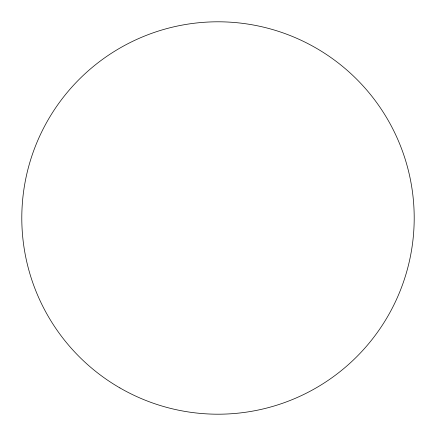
<?xml version="1.0" encoding="UTF-8"?>
<svg xmlns="http://www.w3.org/2000/svg" width="436" height="436" viewBox="0 0 436 436"><rect width="100%" height="100%" fill="white"/><g stroke="black" fill="none" stroke-linecap="round" stroke-linejoin="round"><path stroke-width="0.65" d="M119.9 387.915A196.2 196.2 0 0 0 414.2 218A196.2 196.2 0 0 0 119.9 48.085A196.2 196.2 0 0 0 119.9 387.915"/></g></svg>
